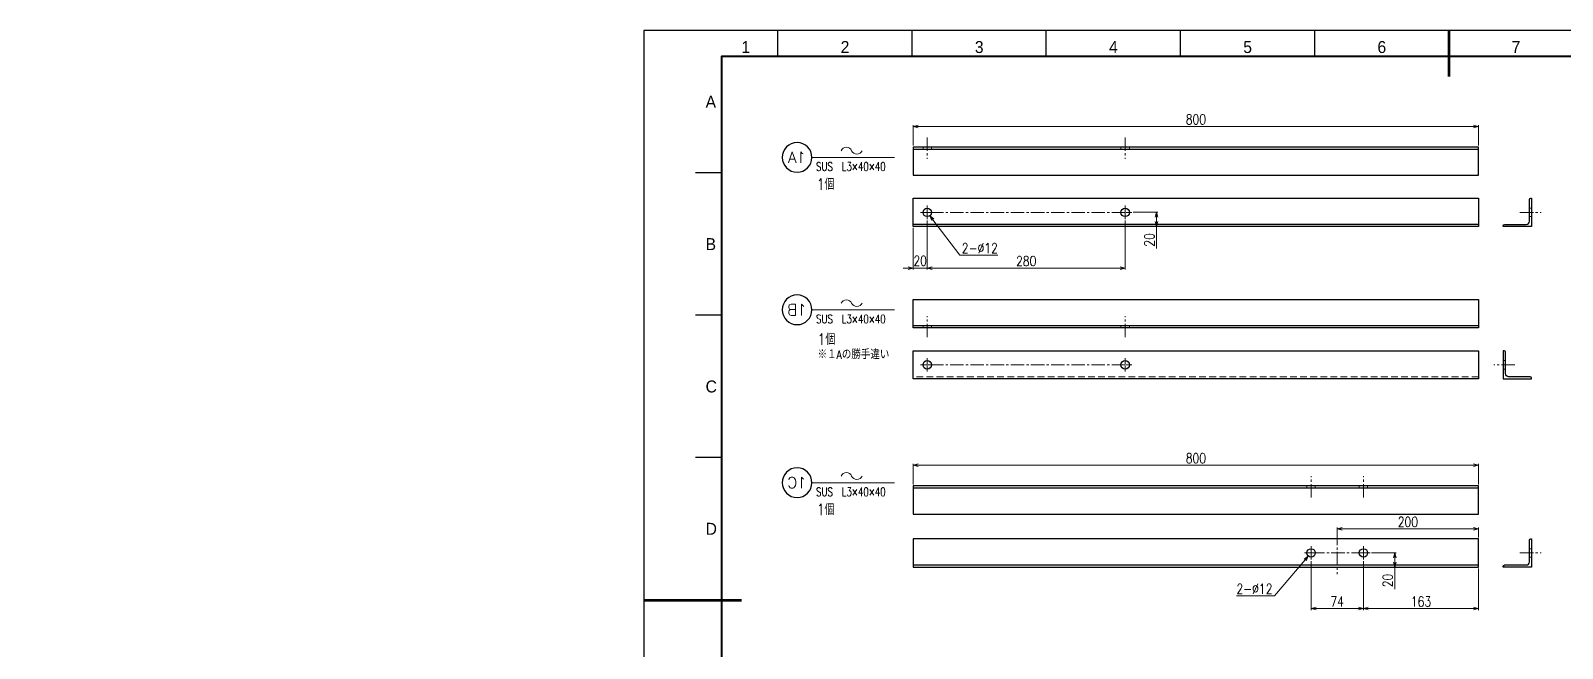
# Model space of a CAD drawing. Header units: millimetres. Extents: x 0 to 10987, y 0 to 7892.
# Drawn here: x 3256 to 5423, y 1473 to 2347 of the extents above; entities that cross this region are included whole.
import ezdxf
from ezdxf import colors
from ezdxf.entities.mleader import LeaderData, LeaderLine
from ezdxf.enums import TextEntityAlignment as Align
from ezdxf.math import Vec2, Vec3

# ---------------------------------------------------------------- set-up
doc = ezdxf.new("R2010")
doc.units = ezdxf.units.MM
doc.linetypes.add('CENTER2', pattern=[28.575, 19.05, -3.175, 3.175, -3.175])
doc.linetypes.add('HIDDEN2', pattern=[4.7625, 3.175, -1.5875])
for name, color, linetype, lineweight in [('01_外形線', 7, 'Continuous', 25), ('03_かくれ線', 6, 'HIDDEN2', 13), ('04_中心線', 1, 'CENTER2', 9), ('06_文字', 7, 'Continuous', 13), ('07_寸法線', 3, 'Continuous', 9), ('99_図枠', 7, 'Continuous', 40)]:
    doc.layers.add(name, color=color, linetype=linetype, lineweight=lineweight)
doc.styles.add('KSS_TXT', font='txt.shx', dxfattribs={"bigfont": 'extfont2.shx'})
doc.styles.get("Standard").update_dxf_attribs({"font": 'arial.ttf'})
doc.styles.add('寸法用', font='simplex.shx', dxfattribs={"width": 0.8, "bigfont": '@extfont2.shx'})
doc.styles.add('表題用', font='MS PGothic.ttf')
doc.dimstyles.new('機械製図用', dxfattribs={"dimtxt": 3.5, "dimasz": 3.5, "dimexe": 2, "dimexo": 0, "dimgap": 1.2, "dimtad": 1, "dimdsep": 46, "dimtxsty": '寸法用', "dimblk": 'OPEN30', "dimcen": 0, "dimclrd": 256, "dimclre": 256, "dimclrt": 7, "dimazin": 2, "dimtm": 1e-09, "dimtfac": 0.75, "dimtmove": 0, "dimatfit": 3, "dimldrblk": 'OPEN30', "dimfxl": 1, "dimlwd": -1, "dimlwe": -1, "dimarcsym": 0})
doc.dimstyles.new('機械製図用$3', dxfattribs={"dimtxt": 3.5, "dimasz": 3.5, "dimexe": 2, "dimexo": 0, "dimgap": 1.2, "dimtad": 1, "dimtih": 1, "dimtoh": 1, "dimdsep": 46, "dimtxsty": '寸法用', "dimblk": 'OPEN30', "dimcen": 0, "dimsd1": 1, "dimclrd": 256, "dimclre": 256, "dimclrt": 7, "dimazin": 2, "dimtm": 1e-09, "dimtfac": 0.75, "dimtofl": 0, "dimtmove": 0, "dimatfit": 3, "dimldrblk": 'OPEN30', "dimfxl": 1, "dimlwd": -1, "dimlwe": -1, "dimarcsym": 0})

# ---------------------------------------------------------------- blocks, each defined once
blk = doc.blocks.new('_TagCircle')
at = {"color": 0, "linetype": 'ByBlock', "lineweight": -2, "transparency": 16777216}
blk.add_circle((0, 0), 4, dxfattribs=at)
at = {"color": 0, "transparency": 16777216, "style": '寸法用'}
blk.add_attdef('タグ番号', text='', height=3, dxfattribs=at).set_placement((0, -1.5), align=Align.CENTER)
blk = doc.blocks.new('_None')
blk = doc.blocks.new('*U288')
at = {"layer": '04_中心線', "color": 0, "linetype": 'CENTER2', "transparency": 16777216}
for p, q in [((-9.5, 0), (-1.2, 0)), ((0, 1.2), (0, 9.5)), ((1.2, 0), (9.5, 0)), ((0, -9.5), (0, -1.2))]:
    blk.add_line(p, q, dxfattribs=at)
at = {"layer": '04_中心線', "color": 0, "linetype": 'Continuous', "transparency": 16777216}
for p, q in [((-0.6, 0), (0.6, 0)), ((0, -0.6), (0, 0.6))]:
    blk.add_line(p, q, dxfattribs=at)
blk = doc.blocks.new('*U289')
at = {"layer": '04_中心線', "color": 0, "linetype": 'CENTER2', "transparency": 16777216}
for p, q in [((-9.5, 0), (-1.2, 0)), ((0, 1.2), (0, 9.5)), ((1.2, 0), (9.5, 0)), ((0, -9.5), (0, -1.2))]:
    blk.add_line(p, q, dxfattribs=at)
at = {"layer": '04_中心線', "color": 0, "linetype": 'Continuous', "transparency": 16777216}
for p, q in [((-0.6, 0), (0.6, 0)), ((0, -0.6), (0, 0.6))]:
    blk.add_line(p, q, dxfattribs=at)
blk = doc.blocks.new('*U290')
at = {"layer": '04_中心線', "color": 0, "linetype": 'CENTER2', "transparency": 16777216}
for p, q in [((-9.5, 0), (-1.2, 0)), ((0, 1.2), (0, 9.5)), ((1.2, 0), (9.5, 0)), ((0, -9.5), (0, -1.2))]:
    blk.add_line(p, q, dxfattribs=at)
at = {"layer": '04_中心線', "color": 0, "linetype": 'Continuous', "transparency": 16777216}
for p, q in [((-0.6, 0), (0.6, 0)), ((0, -0.6), (0, 0.6))]:
    blk.add_line(p, q, dxfattribs=at)
blk = doc.blocks.new('*U291')
at = {"layer": '04_中心線', "color": 0, "linetype": 'CENTER2', "transparency": 16777216}
for p, q in [((-9.5, 0), (-1.2, 0)), ((0, 1.2), (0, 9.5)), ((1.2, 0), (9.5, 0)), ((0, -9.5), (0, -1.2))]:
    blk.add_line(p, q, dxfattribs=at)
at = {"layer": '04_中心線', "color": 0, "linetype": 'Continuous', "transparency": 16777216}
for p, q in [((-0.6, 0), (0.6, 0)), ((0, -0.6), (0, 0.6))]:
    blk.add_line(p, q, dxfattribs=at)
blk = doc.blocks.new('*U292')
at = {"layer": '04_中心線', "color": 0, "linetype": 'CENTER2', "transparency": 16777216}
for p, q in [((-9.5, 0), (-1.2, 0)), ((0, 1.2), (0, 9.5)), ((1.2, 0), (9.5, 0)), ((0, -9.5), (0, -1.2))]:
    blk.add_line(p, q, dxfattribs=at)
at = {"layer": '04_中心線', "color": 0, "linetype": 'Continuous', "transparency": 16777216}
for p, q in [((-0.6, 0), (0.6, 0)), ((0, -0.6), (0, 0.6))]:
    blk.add_line(p, q, dxfattribs=at)
blk = doc.blocks.new('*U293')
at = {"layer": '04_中心線', "color": 0, "linetype": 'CENTER2', "transparency": 16777216}
for p, q in [((-9.5, 0), (-1.2, 0)), ((0, 1.2), (0, 9.5)), ((1.2, 0), (9.5, 0)), ((0, -9.5), (0, -1.2))]:
    blk.add_line(p, q, dxfattribs=at)
at = {"layer": '04_中心線', "color": 0, "linetype": 'Continuous', "transparency": 16777216}
for p, q in [((-0.6, 0), (0.6, 0)), ((0, -0.6), (0, 0.6))]:
    blk.add_line(p, q, dxfattribs=at)
blk = doc.blocks.new('_Open30')
at = {"color": 0, "linetype": 'ByBlock', "lineweight": -2}
for p, q in [((-1, 0.27), (0, 0)), ((0, 0), (-1, -0.27)), ((0, 0), (-1, 0))]:
    blk.add_line(p, q, dxfattribs=at)
blk = doc.blocks.new('*D299')
at = {"layer": '07_寸法線', "transparency": 16777216}
for p, q in [((4504.5, 1705.4), (4504.5, 1734.5)), ((5304.5, 1705.4), (5304.5, 1734.5)), ((4511.5, 1732.5), (5297.5, 1732.5))]:
    blk.add_line(p, q, dxfattribs=at)
at = {"layer": 'Defpoints', "color": 0, "transparency": 16777216}
for p in [(5304.5, 1732.5), (4504.5, 1703.4), (5304.5, 1703.4)]:
    blk.add_point(p, dxfattribs=at)
at = {"layer": '07_寸法線', "transparency": 16777216, "xscale": 7, "yscale": 7, "zscale": 7, "rotation": 180}
blk.add_blockref('_Open30', (4504.5, 1732.5), dxfattribs=at)
at = {"layer": '07_寸法線', "transparency": 16777216, "xscale": 7, "yscale": 7, "zscale": 7}
blk.add_blockref('_Open30', (5304.5, 1732.5), dxfattribs=at)
at = {"layer": '07_寸法線', "color": 7, "transparency": 16777216, "insert": (4904.5, 1742.5), "char_height": 14, "attachment_point": 5, "style": '寸法用'}
blk.add_mtext('800', dxfattribs=at)
blk = doc.blocks.new('*D295')
at = {"layer": '07_寸法線', "transparency": 16777216}
for p, q in [((4504.5, 2184.8), (4504.5, 2213.8)), ((4511.5, 2211.8), (5297.5, 2211.8)), ((5304.5, 2184.8), (5304.5, 2213.8))]:
    blk.add_line(p, q, dxfattribs=at)
at = {"layer": 'Defpoints', "color": 0, "transparency": 16777216}
for p in [(5304.5, 2211.8), (4504.5, 2182.8), (5304.5, 2182.8)]:
    blk.add_point(p, dxfattribs=at)
at = {"layer": '07_寸法線', "transparency": 16777216, "xscale": 7, "yscale": 7, "zscale": 7, "rotation": 180}
blk.add_blockref('_Open30', (4504.5, 2211.8), dxfattribs=at)
at = {"layer": '07_寸法線', "transparency": 16777216, "xscale": 7, "yscale": 7, "zscale": 7}
blk.add_blockref('_Open30', (5304.5, 2211.8), dxfattribs=at)
at = {"layer": '07_寸法線', "color": 7, "transparency": 16777216, "insert": (4904.5, 2221.8), "char_height": 14, "attachment_point": 5, "style": '寸法用'}
blk.add_mtext('800', dxfattribs=at)
blk = doc.blocks.new('*D296')
at = {"layer": '07_寸法線', "transparency": 16777216}
for p, q in [((4524.5, 2078.9), (4524.5, 2009.5)), ((4804.5, 2078.9), (4804.5, 2009.5)), ((4531.5, 2011.5), (4797.5, 2011.5))]:
    blk.add_line(p, q, dxfattribs=at)
at = {"layer": 'Defpoints', "color": 0, "transparency": 16777216}
for p in [(4524.5, 2080.9), (4804.5, 2080.9), (4804.5, 2011.5)]:
    blk.add_point(p, dxfattribs=at)
at = {"layer": '07_寸法線', "transparency": 16777216, "xscale": 7, "yscale": 7, "zscale": 7, "rotation": 180}
blk.add_blockref('_Open30', (4524.5, 2011.5), dxfattribs=at)
at = {"layer": '07_寸法線', "transparency": 16777216, "xscale": 7, "yscale": 7, "zscale": 7}
blk.add_blockref('_Open30', (4804.5, 2011.5), dxfattribs=at)
at = {"layer": '07_寸法線', "color": 7, "transparency": 16777216, "insert": (4664.5, 2021.5), "char_height": 14, "attachment_point": 5, "style": '寸法用'}
blk.add_mtext('280', dxfattribs=at)
blk = doc.blocks.new('*D297')
at = {"layer": '07_寸法線', "transparency": 16777216}
for p, q in [((4504.5, 2068.4), (4504.5, 2009.5)), ((4524.5, 2078.9), (4524.5, 2009.5)), ((4497.5, 2011.5), (4490.5, 2011.5)), ((4504.5, 2011.5), (4524.5, 2011.5)), ((4531.5, 2011.5), (4538.5, 2011.5))]:
    blk.add_line(p, q, dxfattribs=at)
at = {"layer": 'Defpoints', "color": 0, "transparency": 16777216}
for p in [(4524.5, 2080.9), (4504.5, 2070.4), (4524.5, 2011.5)]:
    blk.add_point(p, dxfattribs=at)
at = {"layer": '07_寸法線', "transparency": 16777216, "xscale": 7, "yscale": 7, "zscale": 7}
blk.add_blockref('_Open30', (4504.5, 2011.5), dxfattribs=at)
at = {"layer": '07_寸法線', "transparency": 16777216, "xscale": 7, "yscale": 7, "zscale": 7, "rotation": 180}
blk.add_blockref('_Open30', (4524.5, 2011.5), dxfattribs=at)
at = {"layer": '07_寸法線', "color": 7, "transparency": 16777216, "insert": (4514.4, 2021.9), "char_height": 14, "attachment_point": 5, "style": '寸法用'}
blk.add_mtext('20', dxfattribs=at)
blk = doc.blocks.new('*D294')
at = {"layer": '07_寸法線', "transparency": 16777216}
for p, q in [((4570.6, 2029.8), (4532.4, 2080)), ((4624.2, 2029.8), (4570.6, 2029.8))]:
    blk.add_line(p, q, dxfattribs=at)
at = {"layer": 'Defpoints', "color": 0, "transparency": 16777216}
for p in [(4520.9, 2095.1), (4528.1, 2085.6)]:
    blk.add_point(p, dxfattribs=at)
at = {"layer": '07_寸法線', "transparency": 16777216, "xscale": 7, "yscale": 7, "zscale": 7, "rotation": 127.236713653833}
blk.add_blockref('_Open30', (4528.1, 2085.6), dxfattribs=at)
at = {"layer": '07_寸法線', "color": 7, "transparency": 16777216, "insert": (4598.9, 2039.8), "char_height": 14, "attachment_point": 5, "style": '寸法用'}
blk.add_mtext('2-∅12', dxfattribs=at)
blk = doc.blocks.new('*D298')
at = {"layer": '07_寸法線', "transparency": 16777216}
for p, q in [((4816, 2090.4), (4850.8, 2090.4)), ((4848.8, 2083.4), (4848.8, 2077.4)), ((4806.5, 2070.4), (4850.8, 2070.4)), ((4848.8, 2070.4), (4848.8, 2039.2))]:
    blk.add_line(p, q, dxfattribs=at)
at = {"layer": 'Defpoints', "color": 0, "transparency": 16777216}
for p in [(4814, 2090.4), (4804.5, 2070.4), (4848.8, 2070.4)]:
    blk.add_point(p, dxfattribs=at)
at = {"layer": '07_寸法線', "transparency": 16777216, "xscale": 7, "yscale": 7, "zscale": 7}
for p, rotation in [((4848.8, 2090.4), 90), ((4848.8, 2070.4), 270)]:
    blk.add_blockref('_Open30', p, dxfattribs=dict(at, rotation=rotation))
at = {"layer": '07_寸法線', "color": 7, "transparency": 16777216, "insert": (4838.8, 2051.3), "char_height": 14, "attachment_point": 5, "rotation": 90, "style": '寸法用'}
blk.add_mtext('20', dxfattribs=at)
blk = doc.blocks.new('*D300')
at = {"layer": '07_寸法線', "transparency": 16777216}
for p, q in [((5067.5, 1596.9), (5067.5, 1527.6)), ((5141.5, 1596.9), (5141.5, 1527.6)), ((5074.5, 1529.6), (5134.5, 1529.6))]:
    blk.add_line(p, q, dxfattribs=at)
at = {"layer": 'Defpoints', "color": 0, "transparency": 16777216}
for p in [(5067.5, 1598.9), (5141.5, 1598.9), (5141.5, 1529.6)]:
    blk.add_point(p, dxfattribs=at)
at = {"layer": '07_寸法線', "transparency": 16777216, "xscale": 7, "yscale": 7, "zscale": 7, "rotation": 180}
blk.add_blockref('_Open30', (5067.5, 1529.6), dxfattribs=at)
at = {"layer": '07_寸法線', "transparency": 16777216, "xscale": 7, "yscale": 7, "zscale": 7}
blk.add_blockref('_Open30', (5141.5, 1529.6), dxfattribs=at)
at = {"layer": '07_寸法線', "color": 7, "transparency": 16777216, "insert": (5104.5, 1539.6), "char_height": 14, "attachment_point": 5, "style": '寸法用'}
blk.add_mtext('74', dxfattribs=at)
blk = doc.blocks.new('*D301')
at = {"layer": '07_寸法線', "transparency": 16777216}
for p, q in [((5015.7, 1547.8), (5059.1, 1598.5)), ((4962.1, 1547.8), (5015.7, 1547.8))]:
    blk.add_line(p, q, dxfattribs=at)
at = {"layer": 'Defpoints', "color": 0, "transparency": 16777216}
for p in [(5063.6, 1603.9), (5071.4, 1613)]:
    blk.add_point(p, dxfattribs=at)
at = {"layer": '07_寸法線', "transparency": 16777216, "xscale": 7, "yscale": 7, "zscale": 7, "rotation": 49.49093775715841}
blk.add_blockref('_Open30', (5063.6, 1603.9), dxfattribs=at)
at = {"layer": '07_寸法線', "color": 7, "transparency": 16777216, "insert": (4987.4, 1557.8), "char_height": 14, "attachment_point": 5, "style": '寸法用'}
blk.add_mtext('2-∅12', dxfattribs=at)
blk = doc.blocks.new('*D302')
at = {"layer": '07_寸法線', "transparency": 16777216}
for p, q in [((5141.5, 1596.9), (5141.5, 1527.6)), ((5304.5, 1586.4), (5304.5, 1527.6)), ((5148.5, 1529.6), (5297.5, 1529.6))]:
    blk.add_line(p, q, dxfattribs=at)
at = {"layer": 'Defpoints', "color": 0, "transparency": 16777216}
for p in [(5141.5, 1598.9), (5304.5, 1588.4), (5304.5, 1529.6)]:
    blk.add_point(p, dxfattribs=at)
at = {"layer": '07_寸法線', "transparency": 16777216, "xscale": 7, "yscale": 7, "zscale": 7, "rotation": 180}
blk.add_blockref('_Open30', (5141.5, 1529.6), dxfattribs=at)
at = {"layer": '07_寸法線', "transparency": 16777216, "xscale": 7, "yscale": 7, "zscale": 7}
blk.add_blockref('_Open30', (5304.5, 1529.6), dxfattribs=at)
at = {"layer": '07_寸法線', "color": 7, "transparency": 16777216, "insert": (5223, 1539.6), "char_height": 14, "attachment_point": 5, "style": '寸法用'}
blk.add_mtext('163', dxfattribs=at)
blk = doc.blocks.new('*D303')
at = {"layer": '07_寸法線', "transparency": 16777216}
for p, q in [((5104.5, 1630.4), (5104.5, 1644.4)), ((5111.5, 1642.4), (5297.5, 1642.4)), ((5304.5, 1630.4), (5304.5, 1644.4))]:
    blk.add_line(p, q, dxfattribs=at)
at = {"layer": 'Defpoints', "color": 0, "transparency": 16777216}
for p in [(5104.5, 1628.4), (5304.5, 1642.4), (5304.5, 1628.4)]:
    blk.add_point(p, dxfattribs=at)
at = {"layer": '07_寸法線', "transparency": 16777216, "xscale": 7, "yscale": 7, "zscale": 7, "rotation": 180}
blk.add_blockref('_Open30', (5104.5, 1642.4), dxfattribs=at)
at = {"layer": '07_寸法線', "transparency": 16777216, "xscale": 7, "yscale": 7, "zscale": 7}
blk.add_blockref('_Open30', (5304.5, 1642.4), dxfattribs=at)
at = {"layer": '07_寸法線', "color": 7, "transparency": 16777216, "insert": (5204.5, 1652.4), "char_height": 14, "attachment_point": 5, "style": '寸法用'}
blk.add_mtext('200', dxfattribs=at)
blk = doc.blocks.new('*D304')
at = {"layer": '07_寸法線', "transparency": 16777216}
for p, q in [((5153, 1608.4), (5187.8, 1608.4)), ((5143.5, 1588.4), (5187.8, 1588.4)), ((5185.8, 1601.4), (5185.8, 1595.4)), ((5185.8, 1588.4), (5185.8, 1557.3))]:
    blk.add_line(p, q, dxfattribs=at)
at = {"layer": 'Defpoints', "color": 0, "transparency": 16777216}
for p in [(5151, 1608.4), (5141.5, 1588.4), (5185.8, 1588.4)]:
    blk.add_point(p, dxfattribs=at)
at = {"layer": '07_寸法線', "transparency": 16777216, "xscale": 7, "yscale": 7, "zscale": 7}
for p, rotation in [((5185.8, 1608.4), 90), ((5185.8, 1588.4), 270)]:
    blk.add_blockref('_Open30', p, dxfattribs=dict(at, rotation=rotation))
at = {"layer": '07_寸法線', "color": 7, "transparency": 16777216, "insert": (5175.8, 1569.4), "char_height": 14, "attachment_point": 5, "rotation": 90, "style": '寸法用'}
blk.add_mtext('20', dxfattribs=at)
blk = doc.blocks.new('p1ba05')
for centre, start, end in [((-2.95, 0.29), 24.2276, 155.5758), ((0, 1.62), 204.2276, 335.5758)]:
    blk.add_arc(centre, 1.62, start, end)

msp = doc.modelspace()

# ---------------------------------------------------------------- linework, layer by layer
at = {"layer": '01_外形線'}
for p, q in [((4504.509, 2179.803), (5304.509, 2179.803)), ((4504.509, 1930.065), (5304.509, 1930.065)), ((4504.509, 1700.427), (5304.509, 1700.427)), ((4504.509, 1591.427), (5304.509, 1591.427))]:
    msp.add_line(p, q, dxfattribs=at)
at = {"layer": '01_外形線', "ltscale": 3}
msp.add_line((5304.509, 2073.37), (4504.509, 2073.37), dxfattribs=at)
at = {"layer": '01_外形線'}
for points in [[(4504.509, 2142.803), (5304.509, 2142.803), (5304.509, 2182.803), (4504.509, 2182.803)], [(4504.509, 2110.37), (5304.509, 2110.37), (5304.509, 2070.37), (4504.509, 2070.37)], [(4504.509, 1967.065), (5304.509, 1967.065), (5304.509, 1927.065), (4504.509, 1927.065)], [(4504.509, 1894.631), (5304.509, 1894.631), (5304.509, 1854.631), (4504.509, 1854.631)], [(4504.509, 1663.427), (5304.509, 1663.427), (5304.509, 1703.427), (4504.509, 1703.427)], [(4504.509, 1588.427), (5304.509, 1588.427), (5304.509, 1628.427), (4504.509, 1628.427)]]:
    msp.add_lwpolyline(points, close=True, dxfattribs=at)
for points in [[(5339.509, 2070.37), (5339.509, 2071.37, -0.41421356), (5341.509, 2073.37), (5372.009, 2073.37, 0.41421356), (5376.509, 2077.87), (5376.509, 2108.37, -0.41421356), (5378.509, 2110.37), (5379.509, 2110.37), (5379.509, 2070.37)], [(5379.509, 1854.631), (5379.509, 1855.631, 0.41421356), (5377.509, 1857.631), (5347.009, 1857.631, -0.41421356), (5342.509, 1862.131), (5342.509, 1892.631, 0.41421356), (5340.509, 1894.631), (5339.509, 1894.631), (5339.509, 1854.631)], [(5339.509, 1588.427), (5339.509, 1589.427, -0.41421356), (5341.509, 1591.427), (5372.009, 1591.427, 0.41421356), (5376.509, 1595.927), (5376.509, 1626.427, -0.41421356), (5378.509, 1628.427), (5379.509, 1628.427), (5379.509, 1588.427)]]:
    msp.add_lwpolyline(points, format="xyb", close=True, dxfattribs=at)
for centre in [(4524.509, 2090.37), (4804.509, 2090.37), (4524.509, 1874.631), (4804.509, 1874.631), (5067.509, 1608.427), (5141.509, 1608.427)]:
    msp.add_circle(centre, 6, dxfattribs=at)
at = {"layer": '03_かくれ線', "ltscale": 3}
for p, q in [((4518.509, 2182.803), (4518.509, 2179.803)), ((4530.509, 2182.803), (4530.509, 2179.803)), ((4798.509, 2182.803), (4798.509, 2179.803)), ((4810.509, 2182.803), (4810.509, 2179.803)), ((5376.509, 2096.37), (5379.509, 2096.37)), ((5376.509, 2084.37), (5379.509, 2084.37)), ((4518.509, 1927.065), (4518.509, 1930.065)), ((4530.509, 1927.065), (4530.509, 1930.065)), ((4798.509, 1927.065), (4798.509, 1930.065)), ((4810.509, 1927.065), (4810.509, 1930.065)), ((5342.509, 1880.631), (5339.509, 1880.631)), ((5342.509, 1868.631), (5339.509, 1868.631)), ((5304.509, 1857.631), (4504.509, 1857.631)), ((5061.509, 1700.427), (5061.509, 1703.427)), ((5073.509, 1700.427), (5073.509, 1703.427)), ((5135.509, 1700.427), (5135.509, 1703.427)), ((5147.509, 1700.427), (5147.509, 1703.427)), ((5376.509, 1614.427), (5379.509, 1614.427)), ((5376.509, 1602.427), (5379.509, 1602.427))]:
    msp.add_line(p, q, dxfattribs=at)
at = {"layer": '04_中心線'}
for p, q in [((4524.509, 2196.303), (4524.509, 2166.303)), ((4804.509, 2196.303), (4804.509, 2166.303)), ((4804.509, 2090.37), (4524.509, 2090.37)), ((5363.009, 2090.37), (5393.009, 2090.37)), ((4524.509, 1913.565), (4524.509, 1943.565)), ((4804.509, 1913.565), (4804.509, 1943.565)), ((4804.509, 1874.631), (4524.509, 1874.631)), ((5356.009, 1874.631), (5326.009, 1874.631)), ((5067.509, 1686.927), (5067.509, 1716.927)), ((5141.509, 1686.927), (5141.509, 1716.927)), ((5104.509, 1638.427), (5104.509, 1578.427)), ((5067.509, 1608.427), (5141.509, 1608.427)), ((5363.009, 1608.427), (5393.009, 1608.427))]:
    msp.add_line(p, q, dxfattribs=at)
at = {"layer": '07_寸法線'}
for p, q in [((4361.231, 2168.2), (4477.967, 2168.2)), ((4361.231, 1952.461), (4477.967, 1952.461)), ((4361.231, 1707.872), (4477.967, 1707.872))]:
    msp.add_line(p, q, dxfattribs=at)
at = {"layer": '99_図枠', "lineweight": 25}
for p, q in [((4313.148, 2310.726), (4313.148, 2347.497)), ((4503.03, 2310.726), (4503.03, 2347.497)), ((4692.912, 2310.726), (4692.912, 2347.497)), ((4882.794, 2310.726), (4882.794, 2347.497)), ((5072.676, 2310.726), (5072.676, 2347.497)), ((4233.467, 2146.087), (4196.695, 2146.087)), ((4233.467, 1944.676), (4196.695, 1944.676)), ((4233.467, 1743.266), (4196.695, 1743.266))]:
    msp.add_line(p, q, dxfattribs=at)
at = {"layer": '99_図枠', "lineweight": 53}
for p, q in [((5262.558, 2347.497), (5262.558, 2282.44)), ((4123.266, 1541.855), (4261.752, 1541.855))]:
    msp.add_line(p, q, dxfattribs=at)
at = {"layer": '99_図枠'}
msp.add_lwpolyline([(4233.467, 772.984), (6365.078, 772.984), (6365.078, 2310.726), (4233.467, 2310.726)], close=True, dxfattribs=at)
at = {"layer": 'Defpoints'}
msp.add_lwpolyline([(4123.266, 736.377), (6401.85, 736.377), (6401.85, 2347.497), (4123.266, 2347.497)], close=True, dxfattribs=at)

# ---------------------------------------------------------------- block references
at = {"layer": '04_中心線', "linetype": 'CENTER2'}
for name, p in [('*U290', (4524.509, 2090.37)), ('*U291', (4804.509, 2090.37)), ('*U288', (4524.509, 1874.631)), ('*U289', (4804.509, 1874.631)), ('*U293', (5067.509, 1608.427)), ('*U292', (5141.509, 1608.427))]:
    msp.add_blockref(name, p, dxfattribs=at)
at = {"layer": '07_寸法線', "xscale": 5.039694545454542, "yscale": 5.039694545454542, "zscale": 5.039694545454542}
for p in [(4424.886, 2172.795), (4424.886, 1957.056), (4424.886, 1712.467)]:
    msp.add_blockref('p1ba05', p, dxfattribs=at)

# ---------------------------------------------------------------- texts
at = {"layer": '06_文字', "color": 3, "style": 'KSS_TXT', "width": 0.75}
for p in [(4367.034, 2149.223), (4367.034, 1933.484), (4367.034, 1688.895)]:
    msp.add_text('SUS\u3000L3×40×40', height=12, dxfattribs=at).set_placement(p)
at = {"layer": '06_文字', "style": 'KSS_TXT', "width": 0.8}
for s, height, p in [('1個', 16, (4368.091, 2122.244)), ('1個', 16, (4369.33, 1902.893)), ('※１Aの勝手違い', 12, (4369.33, 1882.949)), ('1個', 16, (4368.091, 1661.916))]:
    msp.add_text(s, height=height, dxfattribs=at).set_placement(p)
at = {"layer": '99_図枠', "lineweight": 13, "style": '表題用'}
for s, p in [('1', (4267.761, 2310.726)), ('2', (4408.089, 2310.726)), ('3', (4597.971, 2310.726)), ('4', (4787.853, 2310.726)), ('5', (4977.735, 2310.726)), ('6', (5167.617, 2310.726)), ('7', (5357.499, 2310.726))]:
    msp.add_text(s, height=16.971, dxfattribs=at).set_placement(p, align=Align.BOTTOM_CENTER)
for s, p in [('A', (4210.838, 2246.792)), ('B', (4210.838, 2045.381)), ('C', (4210.838, 1843.971)), ('D', (4210.838, 1642.56))]:
    msp.add_text(s, height=16.971, dxfattribs=at).set_placement(p, align=Align.MIDDLE_LEFT)

# ---------------------------------------------------------------- dimensions: what is measured, and where the dimension line sits
at = {"layer": '07_寸法線'}
for base, p1, p2, picture, middle in [((5304.509, 2211.84), (4504.509, 2182.803), (5304.509, 2182.803), '*D295', (4904.509, 2221.84)), ((4804.509, 2011.539), (4524.509, 2080.87), (4804.509, 2080.87), '*D296', (4664.509, 2021.539)), ((5304.509, 1732.463), (4504.509, 1703.427), (5304.509, 1703.427), '*D299', (4904.509, 1742.463)), ((5304.509, 1642.393), (5104.509, 1628.427), (5304.509, 1628.427), '*D303', (5204.509, 1652.393)), ((5141.509, 1529.597), (5067.509, 1598.927), (5141.509, 1598.927), '*D300', (5104.509, 1539.597)), ((5304.509, 1529.597), (5141.509, 1598.927), (5304.509, 1588.427), '*D302', (5223.009, 1539.597))]:
    dim = msp.add_linear_dim(base=base, p1=p1, p2=p2, dimstyle='機械製図用', override={"dimtxt": 14, "dimasz": 7, "dimexo": 2, "dimgap": 3}, dxfattribs=at)
    dim.commit()
    dim.dimension.update_dxf_attribs({"geometry": picture, "text_midpoint": middle})
dim = msp.add_linear_dim(base=(4524.509, 2011.539), p1=(4504.509, 2070.37), p2=(4524.509, 2080.87), dimstyle='機械製図用', override={"dimtxt": 14, "dimasz": 7, "dimexo": 2, "dimgap": 3, "dimtmove": 2}, dxfattribs=at)
dim.commit()
dim.dimension.update_dxf_attribs({"geometry": '*D297', "text_midpoint": (4514.43, 2021.924), "dimtype": 160})
for p1, p2, picture, middle in [((4520.878, 2095.147), (4528.139, 2085.593), '*D294', (4598.9, 2029.771)), ((5071.406, 1612.989), (5063.611, 1603.865), '*D301', (4987.403, 1547.829))]:
    dim = msp.add_diameter_dim_2p(p1=p1, p2=p2, text='2-<>', dimstyle='機械製図用$3', override={"dimtxt": 14, "dimasz": 7, "dimgap": 3}, dxfattribs=at)
    dim.commit()
    dim.dimension.update_dxf_attribs({"geometry": picture, "text_midpoint": middle, "dimtype": 163})
for base, p1, p2, picture, middle in [((4848.784, 2070.37), (4814.009, 2090.37), (4804.509, 2070.37), '*D298', (4838.784, 2051.303)), ((5185.784, 1588.427), (5151.009, 1608.427), (5141.509, 1588.427), '*D304', (5175.784, 1569.36))]:
    dim = msp.add_linear_dim(base=base, p1=p1, p2=p2, angle=90, dimstyle='機械製図用', override={"dimtxt": 14, "dimasz": 7, "dimexo": 2, "dimgap": 3}, dxfattribs=at)
    dim.commit()
    dim.dimension.update_dxf_attribs({"geometry": picture, "text_midpoint": middle})

# ---------------------------------------------------------------- leaders
ml = msp.add_multileader_block('Standard', dxfattribs=at)
ml.set_content('_TagCircle', color=256, scale=-10.5)
ml.set_attribute('タグ番号', '1A', width=0)
ml.set_leader_properties()
ml.set_arrow_properties(name='NONE')
ml.build(insert=Vec2(0, 0))
ml.multileader.update_dxf_attribs({"dogleg_length": 1, "arrow_head_size": 36.75, "scale": 6})
ctx = ml.context
ctx.base_point, ctx.scale, ctx.char_height, ctx.arrow_head_size, ctx.landing_gap_size, ctx.plane_origin = Vec3(8943.466, 2201.866), 6, 42, 36.75, 21, Vec3(8203.481, 2141.535)
ctx.text_align_type = 2
notes = []
notes.append((ctx, [(0, (0, 0, 0), (0, 0), (1, 0), 1, [])]))
ctx.block.insert, ctx.block.scale = Vec3(8964.466, 2201.866), Vec3(-10.5, 10.5, 10.5)
ml = msp.add_multileader_block('Standard', dxfattribs=at)
ml.set_content('_TagCircle', color=256, scale=-5.25)
ml.set_attribute('タグ番号', '1G', width=0)
ml.set_leader_properties()
ml.set_arrow_properties(name='NONE')
ml.build(insert=Vec2(0, 0))
ml.multileader.update_dxf_attribs({"dogleg_length": 1, "arrow_head_size": 18.375, "scale": 3})
ctx = ml.context
ctx.base_point, ctx.scale, ctx.char_height, ctx.arrow_head_size, ctx.landing_gap_size, ctx.plane_origin = Vec3(5595.151, 2171.076), 3, 21, 18.375, 10.5, Vec3(4338.296, 1581.601)
ctx.text_align_type = 2
notes.append((ctx, [(0, (0, 0, 0), (0, 0), (1, 0), 1, [])]))
ctx.block.insert, ctx.block.scale = Vec3(5616.151, 2171.076), Vec3(-5.25, 5.25, 5.25)
ml = msp.add_multileader_block('Standard', dxfattribs=at)
ml.set_content('_TagCircle', color=256, scale=-5.25)
ml.set_attribute('タグ番号', '1A', width=0)
ml.set_leader_properties()
ml.set_arrow_properties(name='NONE')
ml.build(insert=Vec2(0, 0))
ml.multileader.update_dxf_attribs({"dogleg_length": 1, "arrow_head_size": 18.375, "scale": 3})
ctx = ml.context
ctx.base_point, ctx.scale, ctx.char_height, ctx.arrow_head_size, ctx.landing_gap_size, ctx.plane_origin = Vec3(4319.231, 2168.2), 3, 21, 18.375, 10.5, Vec3(3062.376, 1578.725)
ctx.text_align_type = 2
notes.append((ctx, [(0, (0, 0, 0), (0, 0), (1, 0), 1, [])]))
ctx.block.insert, ctx.block.scale = Vec3(4340.231, 2168.2), Vec3(-5.25, 5.25, 5.25)
ml = msp.add_multileader_block('Standard', dxfattribs=at)
ml.set_content('_TagCircle', color=256, scale=-5.25)
ml.set_attribute('タグ番号', '1B', width=0)
ml.set_leader_properties()
ml.set_arrow_properties(name='NONE')
ml.build(insert=Vec2(0, 0))
ml.multileader.update_dxf_attribs({"dogleg_length": 1, "arrow_head_size": 18.375, "scale": 3})
ctx = ml.context
ctx.base_point, ctx.scale, ctx.char_height, ctx.arrow_head_size, ctx.landing_gap_size, ctx.plane_origin = Vec3(4319.231, 1952.461), 3, 21, 18.375, 10.5, Vec3(3062.376, 1362.987)
ctx.text_align_type = 2
notes.append((ctx, [(0, (0, 0, 0), (0, 0), (1, 0), 1, [])]))
ctx.block.insert, ctx.block.scale = Vec3(4340.231, 1952.461), Vec3(-5.25, 5.25, 5.25)
ml = msp.add_multileader_block('Standard', dxfattribs=at)
ml.set_content('_TagCircle', color=256, scale=-5.25)
ml.set_attribute('タグ番号', '1H', width=0)
ml.set_leader_properties()
ml.set_arrow_properties(name='NONE')
ml.build(insert=Vec2(0, 0))
ml.multileader.update_dxf_attribs({"dogleg_length": 1, "arrow_head_size": 18.375, "scale": 3})
ctx = ml.context
ctx.base_point, ctx.scale, ctx.char_height, ctx.arrow_head_size, ctx.landing_gap_size, ctx.plane_origin = Vec3(5595.151, 1868.711), 3, 21, 18.375, 10.5, Vec3(4338.296, 1279.236)
ctx.text_align_type = 2
notes.append((ctx, [(0, (0, 0, 0), (0, 0), (1, 0), 1, [])]))
ctx.block.insert, ctx.block.scale = Vec3(5616.151, 1868.711), Vec3(-5.25, 5.25, 5.25)
ml = msp.add_multileader_block('Standard', dxfattribs=at)
ml.set_content('_TagCircle', color=256, scale=-5.25)
ml.set_attribute('タグ番号', '1C', width=0)
ml.set_leader_properties()
ml.set_arrow_properties(name='NONE')
ml.build(insert=Vec2(0, 0))
ml.multileader.update_dxf_attribs({"dogleg_length": 1, "arrow_head_size": 18.375, "scale": 3})
ctx = ml.context
ctx.base_point, ctx.scale, ctx.char_height, ctx.arrow_head_size, ctx.landing_gap_size, ctx.plane_origin = Vec3(4319.231, 1707.872), 3, 21, 18.375, 10.5, Vec3(3062.376, 1118.397)
ctx.text_align_type = 2
notes.append((ctx, [(0, (0, 0, 0), (0, 0), (1, 0), 1, [])]))
ctx.block.insert, ctx.block.scale = Vec3(4340.231, 1707.872), Vec3(-5.25, 5.25, 5.25)
for ctx, leaders in notes:
    for number, flags, end, landing, length, lines in leaders:
        leader = LeaderData()
        leader.index, (leader.has_last_leader_line, leader.has_dogleg_vector, leader.attachment_direction) = number, flags
        leader.last_leader_point, leader.dogleg_vector, leader.dogleg_length = Vec3(end), Vec3(landing), length
        for number, points, colour, breaks in lines:
            line = LeaderLine()
            line.index, line.vertices, line.color, line.breaks = number, Vec3.list(points), colors.encode_raw_color(colour), breaks
            leader.lines.append(line)
        ctx.leaders.append(leader)

doc.saveas('drawing.dxf')
